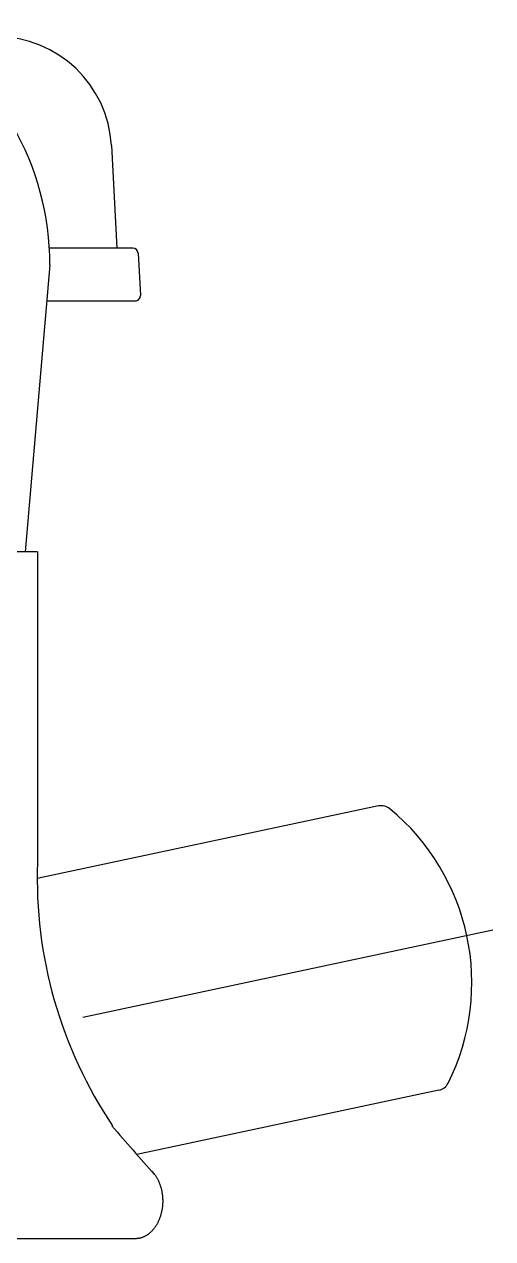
# Model space of a CAD drawing. Extents: x -197 to 717, y -610 to 189.
# Drawn here: x 156.1 to 191.6, y -343.8 to -251.8 of the extents above; entities that cross this region are included whole.
import ezdxf

# ---------------------------------------------------------------- set-up
doc = ezdxf.new("R2010")
doc.units = 0
doc.linetypes.add('CENTER', pattern=[50.8, 31.75, -6.35, 6.35, -6.35])
doc.layers.get('0').update_dxf_attribs({"linetype": 'CONTINUOUS'})
doc.layers.add('CENTER', color=1, linetype='CONTINUOUS')

msp = doc.modelspace()

# ---------------------------------------------------------------- linework, layer by layer
at = {"color": 7, "linetype": 'CONTINUOUS'}
for p, q in [((162.691, -261.016), (163.098, -268.771)), ((164.32, -268.771), (157.995, -268.771)), ((164.72, -269.15), (164.887, -272.35)), ((158.031, -270.029), (156.173, -291.758)), ((157.797, -272.771), (164.488, -272.771)), ((157.097, -291.758), (144.515, -291.758)), ((157.097, -291.758), (157.097, -315.301)), ((182.939, -311.002), (157.076, -316.499)), ((187.513, -332.521), (164.622, -337.387)), ((162.785, -335.213), (162.735, -335.213)), ((164.522, -343.757), (152.622, -343.757))]:
    msp.add_line(p, q, dxfattribs=at)
msp.add_polyline3d([(165.727, -338.605, 0), (165.76, -338.638, 0), (165.792, -338.672, 0), (165.824, -338.708, 0), (165.855, -338.744, 0), (165.886, -338.781, 0), (165.916, -338.818, 0), (165.946, -338.857, 0), (165.975, -338.896, 0), (166.003, -338.936, 0), (166.031, -338.977, 0), (166.059, -339.019, 0), (166.086, -339.061, 0), (166.112, -339.104, 0), (166.137, -339.148, 0), (166.162, -339.192, 0), (166.186, -339.237, 0), (166.21, -339.283, 0), (166.233, -339.33, 0), (166.255, -339.377, 0), (166.277, -339.424, 0), (166.298, -339.472, 0), (166.318, -339.521, 0), (166.338, -339.57, 0), (166.357, -339.62, 0), (166.375, -339.67, 0), (166.392, -339.721, 0), (166.409, -339.772, 0), (166.425, -339.824, 0), (166.44, -339.876, 0), (166.454, -339.929, 0), (166.468, -339.981, 0), (166.481, -340.035, 0), (166.493, -340.088, 0), (166.504, -340.142, 0), (166.515, -340.196, 0), (166.525, -340.251, 0), (166.534, -340.305, 0), (166.542, -340.36, 0), (166.549, -340.415, 0), (166.556, -340.471, 0), (166.562, -340.526, 0), (166.567, -340.582, 0), (166.571, -340.638, 0), (166.575, -340.693, 0), (166.577, -340.749, 0), (166.579, -340.805, 0), (166.58, -340.861, 0), (166.581, -340.917, 0), (166.58, -340.974, 0), (166.579, -341.03, 0), (166.577, -341.086, 0), (166.574, -341.142, 0), (166.57, -341.197, 0), (166.565, -341.253, 0), (166.56, -341.309, 0), (166.554, -341.364, 0), (166.547, -341.419, 0), (166.539, -341.474, 0), (166.531, -341.529, 0), (166.521, -341.584, 0), (166.511, -341.638, 0), (166.5, -341.692, 0), (166.489, -341.746, 0), (166.476, -341.799, 0), (166.463, -341.852, 0), (166.449, -341.905, 0), (166.434, -341.958, 0), (166.419, -342.009, 0), (166.403, -342.061, 0), (166.386, -342.112, 0), (166.368, -342.163, 0), (166.35, -342.213, 0), (166.331, -342.262, 0), (166.311, -342.311, 0), (166.291, -342.36, 0), (166.269, -342.408, 0), (166.248, -342.455, 0), (166.225, -342.502, 0), (166.202, -342.548, 0), (166.178, -342.594, 0), (166.153, -342.639, 0), (166.128, -342.683, 0), (166.103, -342.726, 0), (166.076, -342.769, 0), (166.049, -342.811, 0), (166.022, -342.853, 0), (165.993, -342.893, 0), (165.965, -342.933, 0), (165.935, -342.972, 0), (165.905, -343.01, 0), (165.875, -343.048, 0), (165.844, -343.084, 0), (165.813, -343.12, 0), (165.781, -343.155, 0), (165.748, -343.189, 0), (165.715, -343.222, 0), (165.682, -343.255, 0), (165.648, -343.286, 0), (165.613, -343.316, 0), (165.579, -343.346, 0), (165.544, -343.374, 0), (165.508, -343.402, 0), (165.472, -343.429, 0), (165.436, -343.454, 0), (165.399, -343.479, 0), (165.362, -343.503, 0), (165.325, -343.525, 0), (165.287, -343.547, 0), (165.249, -343.568, 0), (165.211, -343.587, 0), (165.172, -343.606, 0), (165.133, -343.623, 0), (165.094, -343.64, 0), (165.055, -343.655, 0), (165.015, -343.67, 0), (164.976, -343.683, 0), (164.936, -343.695, 0), (164.896, -343.706, 0), (164.855, -343.716, 0), (164.815, -343.725, 0), (164.775, -343.733, 0), (164.734, -343.74, 0), (164.693, -343.746, 0), (164.653, -343.75, 0), (164.612, -343.754, 0), (164.571, -343.756, 0), (164.53, -343.757, 0), (164.489, -343.758, 0)], dxfattribs=at)
for centre, radius, start, end in [((137.032, -270.01), 21, 359.94601, 59.97274), ((154.003, -261.471), 8.7, 3, 90), ((164.32, -269.171), 0.4, 3, 90), ((164.488, -272.371), 0.4, 270, 3), ((183.147, -311.98), 1, 50.58009, 102), ((172.964, -324.368), 17.036, 333.41991, 50.58009), ((190.611, -316.495), 33.535, 177.95822, 213.92758), ((187.305, -331.543), 1, 282, 333.41991), ((278.626, -236.521), 152.219, 220.41752, 222.26212)]:
    msp.add_arc(centre, radius, start, end, dxfattribs=at)
at = {"layer": 'CENTER', "color": 1, "linetype": 'CENTER'}
msp.add_line((191.584, -320.41), (124.62, -334.644), dxfattribs=at)

doc.saveas('drawing.dxf')
